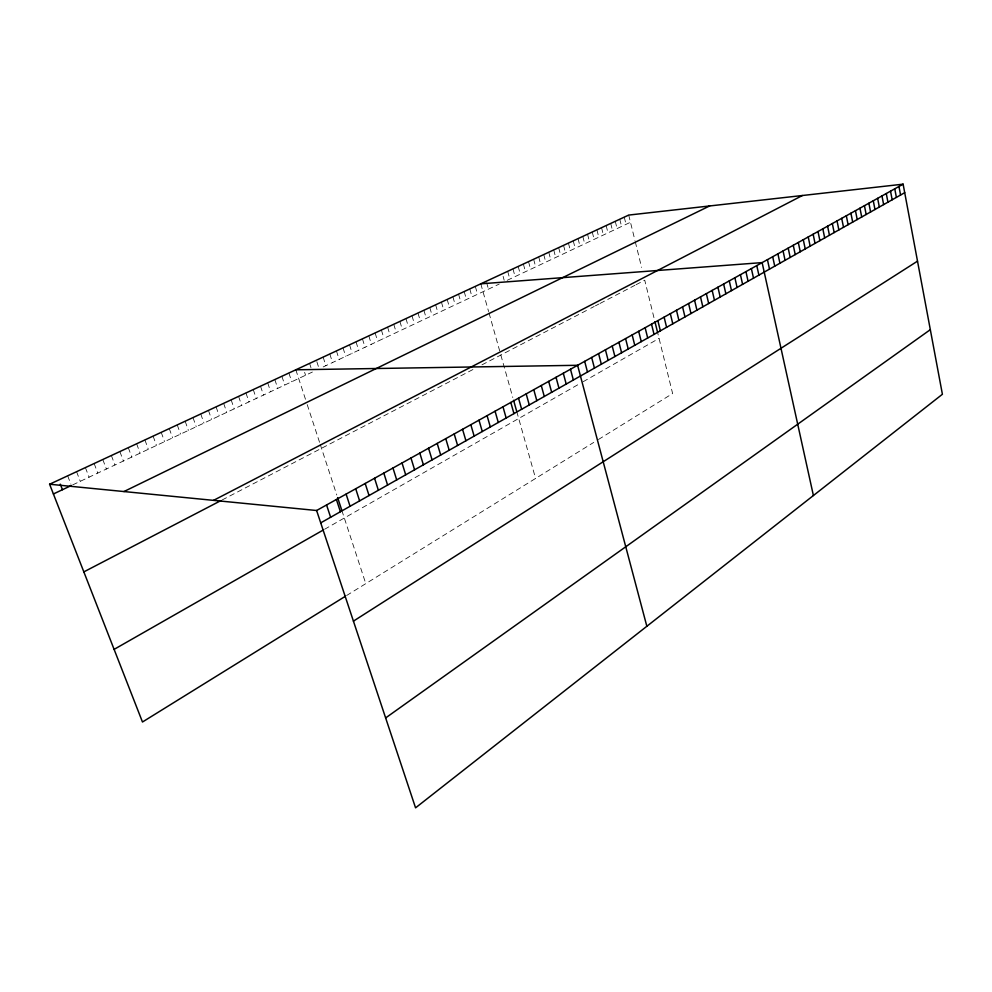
<?xml version="1.0" encoding="UTF-8"?>
<svg xmlns="http://www.w3.org/2000/svg" width="992" height="992" viewBox="0 0 992 992"><rect width="100%" height="100%" fill="white"/><g stroke="black" fill="none" stroke-linecap="round" stroke-linejoin="round"><path stroke-width="0.74" stroke-dasharray="4.96 3.72" d="M346.605 595.522L593.762 442.395M598.399 439.518L672.626 393.526L657.485 332.01M324.582 529.269L580.717 383.11M583.085 381.759L659.06 338.396M222.096 499.993L473.73 369.123M481.963 364.845L589.558 308.884M590.736 308.276L594.233 306.454M595.398 305.846L598.883 304.036M600.036 303.44L634.93 285.287M636.033 284.716L644.738 280.19L654.323 319.164M72.664 484.902L312.393 372.037M323.194 366.941L499.224 284.072M507.185 280.314L630.478 222.27M67.667 475.838L70.866 484.108M76.57 471.696L80.265 481.318M85.399 467.592L89.057 477.177M94.141 463.524L97.762 473.085M102.796 459.507L106.38 469.03M111.377 455.514L114.923 465M119.871 451.571L123.392 461.02M128.29 447.652L131.775 457.064M136.636 443.771L140.083 453.158M144.906 439.927L148.329 449.277M153.103 436.12L156.488 445.433M161.225 432.351L164.573 441.626M169.272 428.606L172.596 437.844M177.246 424.898L180.532 434.112M185.157 421.228L188.418 430.404M192.994 417.582L196.218 426.721M200.756 413.974L203.955 423.088M208.456 410.403L211.618 419.48M216.082 406.856L219.22 415.896M223.646 403.335L226.759 412.35M231.148 399.85L234.236 408.828M238.588 396.391L241.639 405.344M245.954 392.968L248.98 401.884M253.258 389.571L256.258 398.462M260.512 386.21L263.488 395.064M267.691 382.862L270.642 391.691M274.821 379.552L277.735 388.343M281.877 376.266L284.778 385.032M288.883 373.017L291.76 381.746M295.827 369.793L305.945 400.694M307.21 404.587L319.846 443.188M320.255 444.466L336.784 495.008M341.818 510.372L365.788 583.643M304.618 372.36L305.561 375.249M309.591 363.394L310.992 367.71M316.845 361.671L318.692 367.412M323.132 357.095L325.872 365.676M336.437 350.908L339.14 359.439M329.815 353.995L332.531 362.551M343.021 347.857L345.7 356.351M349.544 344.819L352.197 353.288M356.016 341.818L358.645 350.25M362.427 338.83L365.044 347.237M368.801 335.879L371.392 344.249M375.112 332.94L377.679 341.285M387.599 327.137L390.129 335.432M381.387 330.026L383.929 338.346M393.762 324.272L396.267 332.543M399.888 321.42L402.368 329.666M405.964 318.606L408.419 326.814M411.99 315.803L414.433 323.987M423.894 310.26L426.3 318.407M417.967 313.026L420.385 321.185M429.784 307.532L432.165 315.642M435.624 304.817L437.993 312.902M447.181 299.448L449.5 307.47M441.428 302.126L443.771 310.174M452.885 296.794L455.192 304.792M458.552 294.153L460.846 302.138M464.182 291.549L466.451 299.497M475.304 286.378L477.536 294.277M469.762 288.945L472.018 296.881M480.798 283.824L488.61 311.587M489.019 313.001L499.67 350.858M500.836 355.024L512.802 397.532M516.745 411.531L535.581 478.442M486.626 282.596L488.461 289.131M503.118 276.371L504.184 280.265M512.963 268.869L515.071 276.607M507.693 271.312L509.826 279.074M518.184 266.439L520.279 274.152M528.525 261.64L530.584 269.303M523.367 264.033L525.45 271.721M533.634 259.259L535.68 266.898M543.752 254.56L545.774 262.148M538.706 256.903L540.739 264.517M548.75 252.241L550.758 259.805M558.657 247.628L560.629 255.155M553.722 249.922L555.706 257.474M563.555 245.359L565.514 252.861M573.252 240.845L575.186 248.31M568.416 243.09L570.363 250.567M578.051 238.626L579.973 246.053M587.549 234.211L589.434 241.589M582.812 236.406L584.722 243.809M592.249 232.016L594.121 239.382M601.549 227.701L603.396 235.017M596.911 229.859L598.771 237.2M610.725 223.436L612.548 230.714M606.149 225.556L607.984 232.86M615.263 221.328L617.074 228.582M624.253 217.149L626.039 224.353M619.777 219.22L621.575 226.461M628.705 215.078L634.954 240.436M635.277 241.738L641.601 267.443"/><path stroke-width="1.49" d="M385.64 717.935L930.322 329.666M353.425 621.141L917.513 261.156M345.303 596.328L142.476 722.002L49.6 484.232L628.705 215.078L903.117 184.165L942.4 394.27L415.561 807.835L316.609 510.508L49.6 484.232M114.105 649.376L323.243 530.026M320.726 522.858L904.716 192.684M316.609 510.508L903.117 184.165M83.836 571.888L220.832 500.638M213.54 500.365L802.392 195.511M123.95 491.548L709.64 205.952M53.407 493.966L71.399 485.497M480.798 283.824L762.129 262.607L813.403 495.529M295.827 369.793L577.604 365.292L646.846 626.274M60.289 484.17L62.446 489.713M326.566 504.978L330.621 517.266M337.627 497.575L341.818 510.372M336.4 499.497L340.405 511.736M346.109 494.103L350.064 506.267M355.706 488.758L359.612 500.873M365.192 483.476L369.049 495.541M374.567 478.268L378.374 490.271M383.83 473.11L387.587 485.051M392.981 468.013L396.701 479.905M402.033 462.979L405.703 474.821M410.973 458.006L414.594 469.786M419.814 453.084L423.398 464.814M428.556 448.223L432.09 459.891M437.199 443.412L440.696 455.03M445.743 438.662L449.202 450.219M454.2 433.95L457.61 445.47M462.545 429.3L465.93 440.77M470.816 424.712L474.151 436.12M478.987 420.162L482.286 431.52M487.072 415.66L490.333 426.969M495.07 411.209L498.282 422.468M502.981 406.807L506.156 418.016M513.596 400.334L516.745 411.531M510.806 402.454L513.943 413.614M518.543 398.152L521.656 409.262M526.194 393.886L529.269 404.947M533.77 389.67L536.821 400.681M541.272 385.504L544.286 396.465M548.688 381.374L551.664 392.286M556.028 377.295L558.967 388.157M563.295 373.252L566.209 384.065M570.487 369.247L573.364 380.023M584.672 361.361L587.487 372.037M591.654 357.467L594.444 368.106M598.585 353.611L601.338 364.213M605.43 349.804L608.158 360.356M612.213 346.034L614.916 356.537M618.934 342.29L621.6 352.755M625.58 338.594L628.221 349.01M632.164 334.924L634.768 345.303M645.135 327.707L647.689 337.999M638.674 331.303L641.266 341.632M651.521 324.161L654.05 334.403M657.857 320.639L660.362 330.832M654.956 321.73L657.485 332.01M664.119 317.142L666.599 327.31M670.332 313.695L672.787 323.814M676.482 310.273L678.9 320.354M688.597 303.527L690.978 313.522M682.57 306.888L684.976 316.919M694.574 300.204L696.93 310.161M700.501 296.906L702.832 306.826M706.366 293.644L708.672 303.527M712.169 290.408L714.451 300.254M723.627 284.034L725.871 293.793M717.923 287.209L720.192 297.005M729.281 280.885L731.501 290.619M734.886 277.772L737.081 287.457M745.922 271.622L748.08 281.244M740.429 274.685L742.599 284.332M751.378 268.596L753.511 278.169M756.772 265.596L758.892 275.131M767.436 259.656L769.507 269.13M772.694 256.73L774.74 266.166M783.072 250.964L785.081 260.326M777.902 253.84L779.935 263.227M788.194 248.112L790.19 257.436M793.265 245.284L795.237 254.572M803.284 239.704L805.231 248.93M798.3 242.482L800.259 251.745M808.232 236.952L810.154 246.152M818.003 231.52L819.888 240.647M813.142 234.224L815.04 243.387M822.827 228.842L824.687 237.931M832.338 223.547L834.173 232.562M827.601 226.176L829.448 235.24M841.7 218.339L843.51 227.292M837.037 220.931L838.86 229.921M846.325 215.76L848.11 224.688M855.464 210.676L857.212 219.542M850.913 213.206L852.686 222.096M859.965 208.171L861.713 217M868.88 203.211L870.592 211.978M864.441 205.679L866.165 214.483M877.647 198.338L879.321 207.043M873.282 200.768L874.969 209.498M886.278 193.539L887.927 202.182M881.975 195.92L883.636 204.6M890.531 191.158L892.168 199.776M898.963 186.471L900.562 195.027M894.759 188.815L896.384 197.396"/></g></svg>
